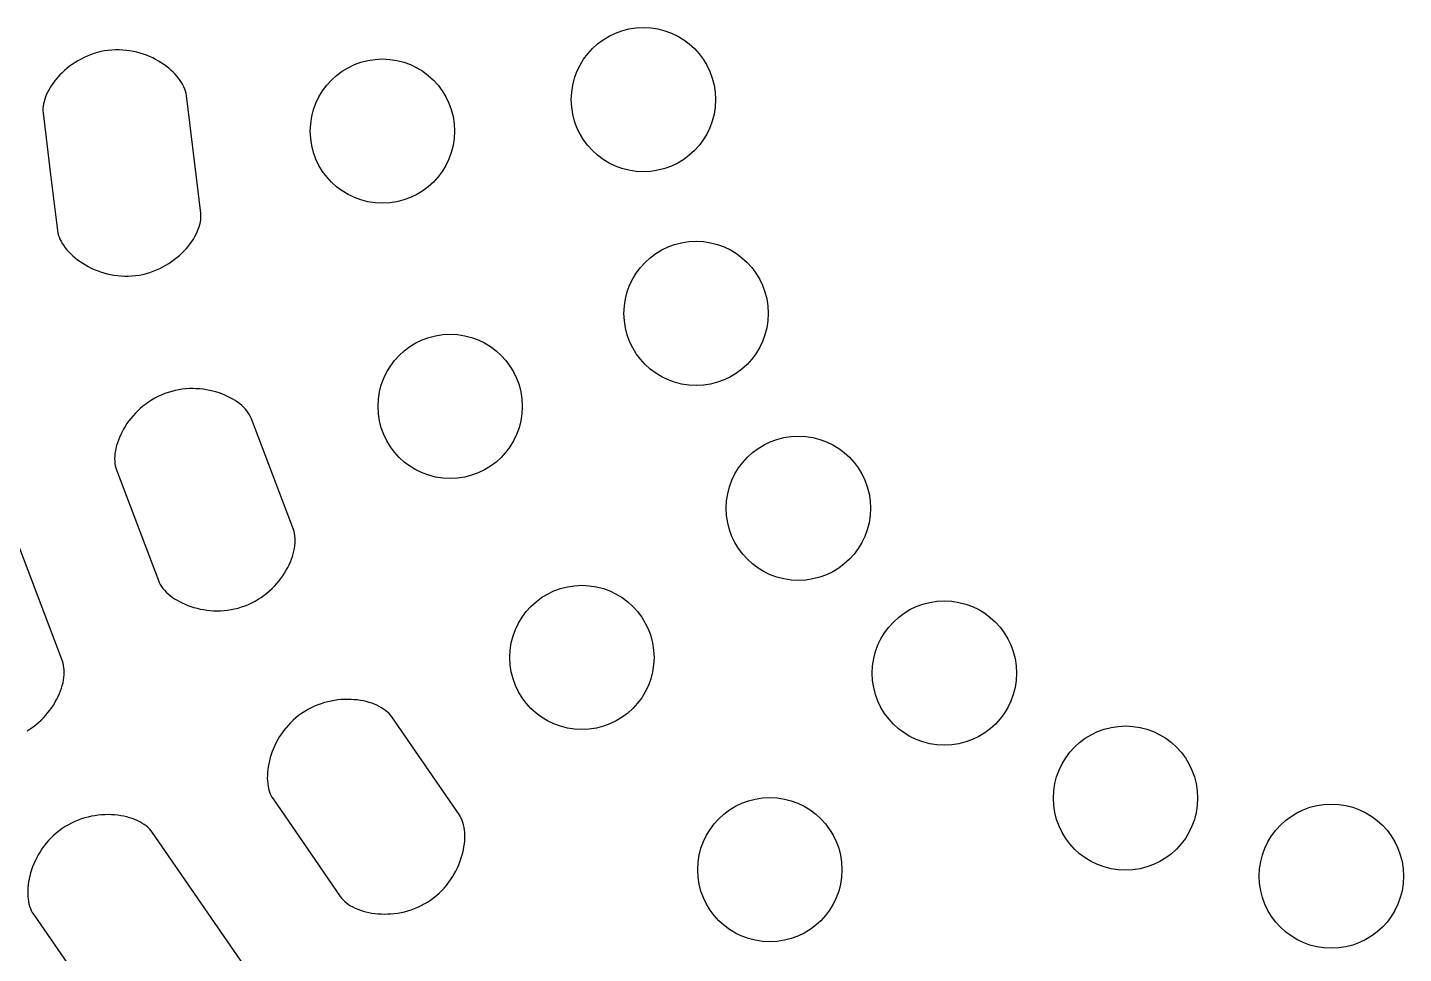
# Model space of a CAD drawing. Extents: x 5 to 376, y 5 to 380.
# Drawn here: x 42.59 to 91.47, y 253.61 to 286.51 of the extents above; entities that cross this region are included whole.
import ezdxf

# ---------------------------------------------------------------- set-up
doc = ezdxf.new("R2010")
doc.units = 0
doc.header["$MEASUREMENT"] = 0
doc.layers.add('Gas', color=7, linetype='Continuous')

msp = doc.modelspace()

# ---------------------------------------------------------------- linework, layer by layer
at = {"layer": 'Gas', "color": 0}
for p, q in [((44.716711, 285.495968), (44.602983, 285.444868)), ((44.833545, 285.542429), (44.716711, 285.495968)), ((44.953355, 285.583973), (44.833545, 285.542429)), ((45.076013, 285.620322), (44.953355, 285.583973)), ((45.201389, 285.651196), (45.076013, 285.620322)), ((45.329354, 285.676317), (45.201389, 285.651196)), ((45.459779, 285.695406), (45.329354, 285.676317)), ((45.591169, 285.708107), (45.459779, 285.695406)), ((45.721603, 285.714361), (45.591169, 285.708107)), ((45.850888, 285.714409), (45.721603, 285.714361)), ((45.978834, 285.708489), (45.850888, 285.714409)), ((46.105247, 285.696842), (45.978834, 285.708489)), ((46.229937, 285.679707), (46.105247, 285.696842)), ((46.352711, 285.657324), (46.229937, 285.679707)), ((46.473378, 285.629932), (46.352711, 285.657324)), ((46.591746, 285.597771), (46.473378, 285.629932)), ((46.707624, 285.561082), (46.591746, 285.597771)), ((46.820818, 285.520102), (46.707624, 285.561082)), ((46.931139, 285.475073), (46.820818, 285.520102)), ((47.038393, 285.426234), (46.931139, 285.475073)), ((43.99308, 285.056466), (43.904713, 284.980699)), ((44.085458, 285.129545), (43.99308, 285.056466)), ((44.181717, 285.199657), (44.085458, 285.129545)), ((44.281728, 285.266525), (44.181717, 285.199657)), ((44.385363, 285.329868), (44.281728, 285.266525)), ((44.492491, 285.389409), (44.385363, 285.329868)), ((44.602983, 285.444868), (44.492491, 285.389409)), ((47.142389, 285.373824), (47.038393, 285.426234)), ((47.242935, 285.318083), (47.142389, 285.373824)), ((47.33984, 285.25925), (47.242935, 285.318083)), ((47.432911, 285.197566), (47.33984, 285.25925)), ((47.521957, 285.13327), (47.432911, 285.197566)), ((47.606787, 285.066602), (47.521957, 285.13327)), ((47.687207, 284.997801), (47.606787, 285.066602)), ((47.763027, 284.927108), (47.687207, 284.997801)), ((43.52756, 284.571295), (43.465971, 284.485251)), ((43.593935, 284.656322), (43.52756, 284.571295)), ((43.664967, 284.740055), (43.593935, 284.656322)), ((43.740527, 284.822215), (43.664967, 284.740055)), ((43.820485, 284.902522), (43.740527, 284.822215)), ((43.904713, 284.980699), (43.820485, 284.902522)), ((47.834055, 284.85476), (47.763027, 284.927108)), ((47.900099, 284.781), (47.834055, 284.85476)), ((47.960966, 284.706065), (47.900099, 284.781)), ((48.016466, 284.630195), (47.960966, 284.706065)), ((48.066407, 284.553632), (48.016466, 284.630195)), ((48.110596, 284.476612), (48.066407, 284.553632)), ((43.23434, 284.04954), (43.204182, 283.963251)), ((43.27006, 284.136486), (43.23434, 284.04954)), ((43.311213, 284.223808), (43.27006, 284.136486)), ((43.357668, 284.311229), (43.311213, 284.223808)), ((43.409297, 284.398469), (43.357668, 284.311229)), ((43.465971, 284.485251), (43.409297, 284.398469)), ((48.148842, 284.399378), (48.110596, 284.476612)), ((48.180953, 284.322168), (48.148842, 284.399378)), ((48.206738, 284.245222), (48.180953, 284.322168)), ((48.226004, 284.168779), (48.206738, 284.245222)), ((48.238559, 284.093079), (48.226004, 284.168779)), ((48.745694, 279.916448), (48.238559, 284.093079)), ((43.141749, 283.630221), (43.141337, 283.551389)), ((43.141337, 283.551389), (43.147262, 283.474884)), ((43.148369, 283.711102), (43.141749, 283.630221)), ((43.161067, 283.793753), (43.148369, 283.711102)), ((43.179714, 283.877895), (43.161067, 283.793753)), ((43.204182, 283.963251), (43.179714, 283.877895)), ((43.147262, 283.474884), (43.40083, 281.386568)), ((43.40083, 281.386568), (43.654397, 279.298253)), ((48.7318, 279.597224), (48.744545, 279.679959)), ((48.744545, 279.679959), (48.751195, 279.760926)), ((48.751622, 279.839849), (48.745694, 279.916448)), ((48.751195, 279.760926), (48.751622, 279.839849)), ((43.654397, 279.298253), (43.666964, 279.22246)), ((43.666964, 279.22246), (43.686241, 279.14593)), ((43.686241, 279.14593), (43.712034, 279.068901)), ((48.534689, 279.079327), (48.581251, 279.166809)), ((48.581251, 279.166809), (48.622503, 279.254196)), ((48.622503, 279.254196), (48.658314, 279.341209)), ((48.658314, 279.341209), (48.688555, 279.427571)), ((48.688555, 279.427571), (48.713094, 279.513002)), ((48.713094, 279.513002), (48.7318, 279.597224)), ((43.712034, 279.068901), (43.744152, 278.991614)), ((43.744152, 278.991614), (43.782403, 278.914308)), ((43.782403, 278.914308), (43.826594, 278.837222)), ((43.826594, 278.837222), (43.876534, 278.760596)), ((43.876534, 278.760596), (43.932031, 278.684669)), ((43.932031, 278.684669), (43.992891, 278.609681)), ((48.151126, 278.568047), (48.226804, 278.650246)), ((48.226804, 278.650246), (48.297956, 278.734023)), ((48.297956, 278.734023), (48.364451, 278.819098)), ((48.364451, 278.819098), (48.426159, 278.905193)), ((48.426159, 278.905193), (48.482948, 278.992028)), ((48.482948, 278.992028), (48.534689, 279.079327)), ((43.992891, 278.609681), (44.058923, 278.53587)), ((44.058923, 278.53587), (44.129935, 278.463477)), ((44.129935, 278.463477), (44.205735, 278.392741)), ((44.205735, 278.392741), (44.286131, 278.3239)), ((44.286131, 278.3239), (44.37093, 278.257196)), ((44.37093, 278.257196), (44.45994, 278.192866)), ((44.45994, 278.192866), (44.552969, 278.131151)), ((47.609315, 278.123564), (47.709409, 278.190452)), ((47.709409, 278.190452), (47.805761, 278.260588)), ((47.805761, 278.260588), (47.898238, 278.333694)), ((47.898238, 278.333694), (47.986712, 278.409492)), ((47.986712, 278.409492), (48.071052, 278.487702)), ((48.071052, 278.487702), (48.151126, 278.568047)), ((44.552969, 278.131151), (44.649825, 278.07229)), ((44.649825, 278.07229), (44.750317, 278.016522)), ((44.750317, 278.016522), (44.85425, 277.964087)), ((44.85425, 277.964087), (44.961435, 277.915225)), ((44.961435, 277.915225), (45.071677, 277.870173)), ((45.071677, 277.870173), (45.184786, 277.829173)), ((45.184786, 277.829173), (45.300569, 277.792463)), ((45.300569, 277.792463), (45.418834, 277.760283)), ((45.418834, 277.760283), (45.539389, 277.732872)), ((45.539389, 277.732872), (45.662041, 277.71047)), ((45.662041, 277.71047), (45.786599, 277.693317)), ((45.786599, 277.693317), (45.912871, 277.68165)), ((45.912871, 277.68165), (46.040663, 277.675711)), ((46.040663, 277.675711), (46.169785, 277.675738)), ((46.169785, 277.675738), (46.300043, 277.681971)), ((46.300043, 277.681971), (46.431247, 277.694649)), ((46.431247, 277.694649), (46.561587, 277.713728)), ((46.561587, 277.713728), (46.689491, 277.738842)), ((46.689491, 277.738842), (46.814826, 277.769711)), ((46.814826, 277.769711), (46.937464, 277.806058)), ((46.937464, 277.806058), (47.057273, 277.847604)), ((47.057273, 277.847604), (47.174122, 277.89407)), ((47.174122, 277.89407), (47.287882, 277.945178)), ((47.287882, 277.945178), (47.398421, 278.000648)), ((47.398421, 278.000648), (47.505609, 278.060203)), ((47.505609, 278.060203), (47.609315, 278.123564)), ((46.999865, 273.271542), (46.893478, 273.202532)), ((47.11026, 273.336188), (46.999865, 273.271542)), ((47.224604, 273.396169), (47.11026, 273.336188)), ((47.342839, 273.451184), (47.224604, 273.396169)), ((47.464906, 273.500931), (47.342839, 273.451184)), ((47.589438, 273.544707), (47.464906, 273.500931)), ((47.714585, 273.581994), (47.589438, 273.544707)), ((47.840102, 273.61298), (47.714585, 273.581994)), ((47.965746, 273.637852), (47.840102, 273.61298)), ((48.091273, 273.656796), (47.965746, 273.637852)), ((48.216441, 273.669999), (48.091273, 273.656796)), ((48.341004, 273.677648), (48.216441, 273.669999)), ((48.46472, 273.67993), (48.341004, 273.677648)), ((48.587345, 273.677032), (48.46472, 273.67993)), ((48.708636, 273.669139), (48.587345, 273.677032)), ((48.828348, 273.65644), (48.708636, 273.669139)), ((48.946239, 273.63912), (48.828348, 273.65644)), ((49.062064, 273.617368), (48.946239, 273.63912)), ((49.175581, 273.591369), (49.062064, 273.617368)), ((49.286545, 273.56131), (49.175581, 273.591369)), ((49.394714, 273.527378), (49.286545, 273.56131)), ((49.499843, 273.48976), (49.394714, 273.527378)), ((49.601688, 273.448642), (49.499843, 273.48976)), ((49.700007, 273.404212), (49.601688, 273.448642)), ((49.794556, 273.356657), (49.700007, 273.404212)), ((49.885091, 273.306162), (49.794556, 273.356657)), ((49.971369, 273.252915), (49.885091, 273.306162)), ((46.423725, 272.802587), (46.342622, 272.713728)), ((46.509189, 272.888891), (46.423725, 272.802587)), ((46.598955, 272.972339), (46.509189, 272.888891)), ((46.692964, 273.052629), (46.598955, 272.972339)), ((46.791158, 273.129461), (46.692964, 273.052629)), ((46.893478, 273.202532), (46.791158, 273.129461)), ((50.053145, 273.197103), (49.971369, 273.252915)), ((50.130177, 273.138912), (50.053145, 273.197103)), ((50.202221, 273.078529), (50.130177, 273.138912)), ((50.269033, 273.016142), (50.202221, 273.078529)), ((50.33037, 272.951936), (50.269033, 273.016142)), ((50.385989, 272.886099), (50.33037, 272.951936)), ((50.435644, 272.818817), (50.385989, 272.886099)), ((50.479094, 272.750277), (50.435644, 272.818817)), ((46.062996, 272.338779), (46.00458, 272.24167)), ((46.126067, 272.43484), (46.062996, 272.338779)), ((46.193734, 272.529554), (46.126067, 272.43484)), ((46.265939, 272.622617), (46.193734, 272.529554)), ((46.342622, 272.713728), (46.265939, 272.622617)), ((50.516094, 272.680666), (50.479094, 272.750277)), ((50.546401, 272.610171), (50.516094, 272.680666)), ((52.038333, 268.67627), (50.546401, 272.610171)), ((45.818643, 271.848791), (45.784384, 271.750969)), ((45.85785, 271.947074), (45.818643, 271.848791)), ((45.901948, 272.045516), (45.85785, 271.947074)), ((45.950878, 272.143815), (45.901948, 272.045516)), ((46.00458, 272.24167), (45.950878, 272.143815)), ((45.698015, 271.370309), (45.689384, 271.27931)), ((45.71189, 271.463277), (45.698015, 271.370309)), ((45.730949, 271.55791), (45.71189, 271.463277)), ((45.755133, 271.653908), (45.730949, 271.55791)), ((45.784384, 271.750969), (45.755133, 271.653908)), ((45.689384, 271.27931), (45.686054, 271.190579)), ((45.686054, 271.190579), (45.688085, 271.104419)), ((45.688085, 271.104419), (45.695536, 271.021131)), ((45.695536, 271.021131), (45.708464, 270.941016)), ((45.708464, 270.941016), (45.72693, 270.864376)), ((45.72693, 270.864376), (45.750992, 270.791512)), ((43.832354, 263.997446), (41.30187, 270.669783)), ((45.750992, 270.791512), (46.496958, 268.824562)), ((46.496958, 268.824562), (47.242924, 266.857612)), ((52.06242, 268.603316), (52.038333, 268.67627)), ((52.080893, 268.526584), (52.06242, 268.603316)), ((52.093812, 268.446378), (52.080893, 268.526584)), ((52.101238, 268.362998), (52.093812, 268.446378)), ((52.033796, 267.812978), (52.058069, 267.90906)), ((52.058069, 267.90906), (52.077209, 268.00378)), ((52.077209, 268.00378), (52.091156, 268.096836)), ((52.091156, 268.096836), (52.09985, 268.187925)), ((52.09985, 268.187925), (52.103231, 268.276747)), ((52.103231, 268.276747), (52.101238, 268.362998)), ((51.837543, 267.322684), (51.886578, 267.421054)), ((51.886578, 267.421054), (51.930781, 267.51957)), ((51.930781, 267.51957), (51.970092, 267.617931)), ((51.970092, 267.617931), (52.00445, 267.715834)), ((52.00445, 267.715834), (52.033796, 267.812978)), ((51.521985, 266.843586), (51.59428, 266.936699)), ((51.59428, 266.936699), (51.662044, 267.031468)), ((51.662044, 267.031468), (51.725215, 267.127589)), ((51.725215, 267.127589), (51.783735, 267.224762)), ((51.783735, 267.224762), (51.837543, 267.322684)), ((47.242924, 266.857612), (47.273264, 266.787029)), ((47.273264, 266.787029), (47.310295, 266.717335)), ((47.310295, 266.717335), (47.353773, 266.648718)), ((47.353773, 266.648718), (47.403454, 266.581363)), ((47.403454, 266.581363), (47.459094, 266.515458)), ((47.459094, 266.515458), (47.520449, 266.451188)), ((47.520449, 266.451188), (47.587275, 266.38874)), ((50.996415, 266.336558), (51.094638, 266.413405)), ((51.094638, 266.413405), (51.18869, 266.493717)), ((51.18869, 266.493717), (51.278511, 266.577193)), ((51.278511, 266.577193), (51.36404, 266.663531)), ((51.36404, 266.663531), (51.445218, 266.752429)), ((51.445218, 266.752429), (51.521985, 266.843586)), ((47.587275, 266.38874), (47.65933, 266.3283)), ((47.65933, 266.3283), (47.736367, 266.270055)), ((47.736367, 266.270055), (47.818145, 266.214192)), ((47.818145, 266.214192), (47.904418, 266.160897)), ((47.904418, 266.160897), (47.994944, 266.110356)), ((47.994944, 266.110356), (48.089478, 266.062756)), ((48.089478, 266.062756), (48.187776, 266.018284)), ((48.187776, 266.018284), (48.289595, 265.977125)), ((48.289595, 265.977125), (48.39469, 265.939467)), ((48.39469, 265.939467), (48.502818, 265.905495)), ((50.073512, 265.884216), (50.198494, 265.921441)), ((50.198494, 265.921441), (50.32285, 265.965149)), ((50.32285, 265.965149), (50.444837, 266.014867)), ((50.444837, 266.014867), (50.563014, 266.06986)), ((50.563014, 266.06986), (50.67732, 266.129827)), ((50.67732, 266.129827), (50.787696, 266.194467)), ((50.787696, 266.194467), (50.894081, 266.263478)), ((50.894081, 266.263478), (50.996415, 266.336558)), ((48.502818, 265.905495), (48.613736, 265.875397)), ((48.613736, 265.875397), (48.727198, 265.849358)), ((48.727198, 265.849358), (48.842961, 265.827566)), ((48.842961, 265.827566), (48.960782, 265.810207)), ((48.960782, 265.810207), (49.080416, 265.797467)), ((49.080416, 265.797467), (49.20162, 265.789532)), ((49.20162, 265.789532), (49.324149, 265.78659)), ((49.324149, 265.78659), (49.447761, 265.788827)), ((49.447761, 265.788827), (49.572211, 265.796428)), ((49.572211, 265.796428), (49.697254, 265.809582)), ((49.697254, 265.809582), (49.822648, 265.828473)), ((49.822648, 265.828473), (49.948149, 265.853289)), ((49.948149, 265.853289), (50.073512, 265.884216)), ((43.856454, 263.924499), (43.832354, 263.997446)), ((43.874963, 263.847791), (43.856454, 263.924499)), ((43.887942, 263.767622), (43.874963, 263.847791)), ((43.885695, 263.418344), (43.894265, 263.509352)), ((43.895446, 263.684292), (43.887942, 263.767622)), ((43.894265, 263.509352), (43.897534, 263.598102)), ((43.897534, 263.598102), (43.895446, 263.684292)), ((43.765375, 262.939935), (43.799576, 263.037731)), ((43.799576, 263.037731), (43.828766, 263.13477)), ((43.828766, 263.13477), (43.852888, 263.230752)), ((43.852888, 263.230752), (43.871883, 263.325377)), ((43.871883, 263.325377), (43.885695, 263.418344)), ((43.521247, 262.450132), (43.57963, 262.547201)), ((43.57963, 262.547201), (43.633292, 262.645016)), ((43.633292, 262.645016), (43.682175, 262.743278)), ((43.682175, 262.743278), (43.726222, 262.841684)), ((43.726222, 262.841684), (43.765375, 262.939935)), ((53.138445, 262.52191), (53.019331, 262.484674)), ((53.25802, 262.553733), (53.138445, 262.52191)), ((53.377775, 262.580265), (53.25802, 262.553733)), ((53.49743, 262.601628), (53.377775, 262.580265)), ((53.616703, 262.617947), (53.49743, 262.601628)), ((53.735313, 262.629344), (53.616703, 262.617947)), ((53.852978, 262.635942), (53.735313, 262.629344)), ((53.969419, 262.637865), (53.852978, 262.635942)), ((54.084352, 262.635235), (53.969419, 262.637865)), ((54.197498, 262.628176), (54.084352, 262.635235)), ((54.308574, 262.61681), (54.197498, 262.628176)), ((54.417301, 262.60126), (54.308574, 262.61681)), ((54.523395, 262.581651), (54.417301, 262.60126)), ((54.626578, 262.558104), (54.523395, 262.581651)), ((54.726566, 262.530743), (54.626578, 262.558104)), ((54.823079, 262.499691), (54.726566, 262.530743)), ((54.915836, 262.465071), (54.823079, 262.499691)), ((43.160553, 261.986502), (43.24167, 262.075331)), ((43.24167, 262.075331), (43.318355, 262.166409)), ((43.318355, 262.166409), (43.390552, 262.259436)), ((43.390552, 262.259436), (43.458202, 262.35411)), ((43.458202, 262.35411), (43.521247, 262.450132)), ((52.223481, 262.06315), (52.121848, 261.981438)), ((52.330095, 262.140664), (52.223481, 262.06315)), ((52.440533, 262.21297), (52.330095, 262.140664)), ((52.55312, 262.279124), (52.440533, 262.21297)), ((52.667574, 262.339248), (52.55312, 262.279124)), ((52.783615, 262.393465), (52.667574, 262.339248)), ((52.900961, 262.4419), (52.783615, 262.393465)), ((53.019331, 262.484674), (52.900961, 262.4419)), ((55.004556, 262.427006), (54.915836, 262.465071)), ((55.088957, 262.385619), (55.004556, 262.427006)), ((55.168758, 262.341034), (55.088957, 262.385619)), ((55.243678, 262.293372), (55.168758, 262.341034)), ((55.313436, 262.242758), (55.243678, 262.293372)), ((55.37775, 262.189315), (55.313436, 262.242758)), ((55.43634, 262.133165), (55.37775, 262.189315)), ((55.488924, 262.074432), (55.43634, 262.133165)), ((55.535221, 262.013238), (55.488924, 262.074432)), ((57.925244, 258.550692), (55.535221, 262.013238)), ((42.584052, 261.517588), (42.690537, 261.586611)), ((42.690537, 261.586611), (42.792938, 261.659687)), ((42.792938, 261.659687), (42.891199, 261.736515)), ((42.891199, 261.736515), (42.98526, 261.816793)), ((42.98526, 261.816793), (43.075064, 261.900223)), ((43.075064, 261.900223), (43.160553, 261.986502)), ((51.764824, 261.61875), (51.687871, 261.520652)), ((51.846684, 261.714185), (51.764824, 261.61875)), ((51.933464, 261.806649), (51.846684, 261.714185)), ((52.025181, 261.895836), (51.933464, 261.806649)), ((52.121848, 261.981438), (52.025181, 261.895836)), ((51.428813, 261.107756), (51.376163, 261.00094)), ((51.486294, 261.213441), (51.428813, 261.107756)), ((51.548621, 261.31769), (51.486294, 261.213441)), ((51.615808, 261.420196), (51.548621, 261.31769)), ((51.687871, 261.520652), (51.615808, 261.420196)), ((51.213565, 260.568516), (51.184842, 260.460653)), ((51.247044, 260.676783), (51.213565, 260.568516)), ((51.285293, 260.785147), (51.247044, 260.676783)), ((51.328328, 260.893302), (51.285293, 260.785147)), ((51.376163, 261.00094), (51.328328, 260.893302)), ((51.127053, 260.142556), (51.1172, 260.039377)), ((51.141601, 260.247366), (51.127053, 260.142556)), ((51.160859, 260.353501), (51.141601, 260.247366)), ((51.184842, 260.460653), (51.160859, 260.353501)), ((51.112027, 259.938136), (51.111519, 259.83914)), ((51.111519, 259.83914), (51.115662, 259.742696)), ((51.1172, 260.039377), (51.112027, 259.938136)), ((51.115662, 259.742696), (51.124439, 259.64911)), ((51.124439, 259.64911), (51.137836, 259.558689)), ((51.137836, 259.558689), (51.155837, 259.47174)), ((51.155837, 259.47174), (51.178429, 259.388569)), ((51.178429, 259.388569), (51.205595, 259.309484)), ((51.205595, 259.309484), (51.237321, 259.234791)), ((51.237321, 259.234791), (51.273591, 259.164798)), ((51.273591, 259.164798), (51.314391, 259.09981)), ((51.314391, 259.09981), (52.509403, 257.368537)), ((43.929958, 258.118527), (43.819675, 258.046328)), ((44.042399, 258.18458), (43.929958, 258.118527)), ((44.156718, 258.24461), (44.042399, 258.18458)), ((44.272633, 258.298739), (44.156718, 258.24461)), ((44.389863, 258.34709), (44.272633, 258.298739)), ((44.508125, 258.389786), (44.389863, 258.34709)), ((44.627139, 258.426949), (44.508125, 258.389786)), ((44.746623, 258.458703), (44.627139, 258.426949)), ((44.866297, 258.48517), (44.746623, 258.458703)), ((44.985877, 258.506472), (44.866297, 258.48517)), ((45.105084, 258.522732), (44.985877, 258.506472)), ((45.223636, 258.534074), (45.105084, 258.522732)), ((45.34125, 258.540619), (45.223636, 258.534074)), ((45.457647, 258.54249), (45.34125, 258.540619)), ((45.572544, 258.539811), (45.457647, 258.54249)), ((45.68566, 258.532703), (45.572544, 258.539811)), ((45.796714, 258.52129), (45.68566, 258.532703)), ((45.905424, 258.505694), (45.796714, 258.52129)), ((46.011508, 258.486038), (45.905424, 258.505694)), ((46.114687, 258.462445), (46.011508, 258.486038)), ((46.214677, 258.435037), (46.114687, 258.462445)), ((46.311198, 258.403937), (46.214677, 258.435037)), ((46.403968, 258.369268), (46.311198, 258.403937)), ((46.492706, 258.331152), (46.403968, 258.369268)), ((46.577131, 258.289712), (46.492706, 258.331152)), ((46.65696, 258.245071), (46.577131, 258.289712)), ((46.731914, 258.197352), (46.65696, 258.245071)), ((46.801709, 258.146677), (46.731914, 258.197352)), ((46.866065, 258.093169), (46.801709, 258.146677)), ((57.96609, 258.485622), (57.925244, 258.550692)), ((58.00239, 258.415541), (57.96609, 258.485622)), ((58.034128, 258.340757), (58.00239, 258.415541)), ((58.061292, 258.261577), (58.034128, 258.340757)), ((58.083868, 258.178309), (58.061292, 258.261577)), ((58.101842, 258.091259), (58.083868, 258.178309)), ((43.336154, 257.619768), (43.254251, 257.524299)), ((43.422972, 257.71226), (43.336154, 257.619768)), ((43.514719, 257.801469), (43.422972, 257.71226)), ((43.611408, 257.887088), (43.514719, 257.801469)), ((43.713056, 257.96881), (43.611408, 257.887088)), ((43.819675, 258.046328), (43.713056, 257.96881)), ((46.924701, 258.03695), (46.866065, 258.093169)), ((46.977334, 257.978144), (46.924701, 258.03695)), ((47.023685, 257.916873), (46.977334, 257.978144)), ((51.077432, 252.044006), (47.023685, 257.916873)), ((58.1152, 258.000736), (58.101842, 258.091259)), ((58.123928, 257.907047), (58.1152, 258.000736)), ((58.122193, 257.610055), (58.127438, 257.711399)), ((58.128012, 257.810499), (58.123928, 257.907047)), ((58.127438, 257.711399), (58.128012, 257.810499)), ((43.037885, 257.223108), (42.975496, 257.118806)), ((43.10513, 257.325662), (43.037885, 257.223108)), ((43.177248, 257.426162), (43.10513, 257.325662)), ((43.254251, 257.524299), (43.177248, 257.426162)), ((52.509403, 257.368537), (53.704414, 255.637264)), ((58.025413, 257.080432), (58.054223, 257.188386)), ((58.054223, 257.188386), (58.078292, 257.295633)), ((58.078292, 257.295633), (58.097634, 257.401865)), ((58.097634, 257.401865), (58.112263, 257.506775)), ((58.112263, 257.506775), (58.122193, 257.610055)), ((42.774229, 256.690261), (42.735912, 256.581825)), ((42.817331, 256.798483), (42.774229, 256.690261)), ((42.865234, 256.906187), (42.817331, 256.798483)), ((42.917951, 257.013063), (42.865234, 256.906187)), ((42.975496, 257.118806), (42.917951, 257.013063)), ((57.80977, 256.540813), (57.862491, 256.647692)), ((57.862491, 256.647692), (57.910401, 256.755401)), ((57.910401, 256.755401), (57.953516, 256.863632)), ((57.953516, 256.863632), (57.991849, 256.972079)), ((57.991849, 256.972079), (58.025413, 257.080432)), ((42.630215, 256.1521), (42.615611, 256.047207)), ((42.649532, 256.258314), (42.630215, 256.1521)), ((42.673578, 256.365545), (42.649532, 256.258314)), ((42.702366, 256.473484), (42.673578, 256.365545)), ((42.735912, 256.581825), (42.702366, 256.473484)), ((57.55051, 256.12774), (57.622609, 256.228227)), ((57.622609, 256.228227), (57.689843, 256.330773)), ((57.689843, 256.330773), (57.752225, 256.435071)), ((57.752225, 256.435071), (57.80977, 256.540813)), ((42.600489, 255.84262), (42.599942, 255.743538)), ((42.599942, 255.743538), (42.604052, 255.647007)), ((42.605707, 255.943945), (42.600489, 255.84262)), ((42.615611, 256.047207), (42.605707, 255.943945)), ((57.014968, 255.585275), (57.11655, 255.666952)), ((57.11655, 255.666952), (57.213184, 255.752532)), ((57.213184, 255.752532), (57.304883, 255.841708)), ((57.304883, 255.841708), (57.391661, 255.934173)), ((57.391661, 255.934173), (57.473532, 256.02962)), ((57.473532, 256.02962), (57.55051, 256.12774)), ((42.604052, 255.647007), (42.612804, 255.553335)), ((42.612804, 255.553335), (42.626184, 255.462827)), ((42.626184, 255.462827), (42.644178, 255.375792)), ((42.644178, 255.375792), (42.666772, 255.292536)), ((42.666772, 255.292536), (42.693951, 255.213366)), ((42.693951, 255.213366), (42.7257, 255.13859)), ((53.704414, 255.637264), (53.750764, 255.575993)), ((53.750764, 255.575993), (53.803398, 255.517187)), ((53.803398, 255.517187), (53.862034, 255.460968)), ((53.862034, 255.460968), (53.92639, 255.40746)), ((53.92639, 255.40746), (53.996185, 255.356785)), ((53.996185, 255.356785), (54.071139, 255.309066)), ((54.071139, 255.309066), (54.150968, 255.264425)), ((54.150968, 255.264425), (54.235393, 255.222985)), ((54.235393, 255.222985), (54.324131, 255.184869)), ((54.324131, 255.184869), (54.416901, 255.1502)), ((56.219974, 255.164351), (56.338236, 255.207047)), ((56.338236, 255.207047), (56.455466, 255.255398)), ((56.455466, 255.255398), (56.571381, 255.309527)), ((56.571381, 255.309527), (56.6857, 255.369557)), ((56.6857, 255.369557), (56.798141, 255.43561)), ((56.798141, 255.43561), (56.908424, 255.507809)), ((56.908424, 255.507809), (57.014968, 255.585275)), ((42.7257, 255.13859), (42.762007, 255.068514)), ((42.762007, 255.068514), (42.802855, 255.003445)), ((42.802855, 255.003445), (44.829729, 252.067011)), ((54.416901, 255.1502), (54.513422, 255.1191)), ((54.513422, 255.1191), (54.613412, 255.091692)), ((54.613412, 255.091692), (54.716591, 255.068099)), ((54.716591, 255.068099), (54.822675, 255.048443)), ((54.822675, 255.048443), (54.931385, 255.032847)), ((54.931385, 255.032847), (55.042439, 255.021434)), ((55.042439, 255.021434), (55.155555, 255.014326)), ((55.155555, 255.014326), (55.270452, 255.011647)), ((55.270452, 255.011647), (55.386849, 255.013519)), ((55.386849, 255.013519), (55.504463, 255.020064)), ((55.504463, 255.020064), (55.623015, 255.031405)), ((55.623015, 255.031405), (55.742222, 255.047665)), ((55.742222, 255.047665), (55.861802, 255.068968)), ((55.861802, 255.068968), (55.981476, 255.095434)), ((55.981476, 255.095434), (56.10096, 255.127188)), ((56.10096, 255.127188), (56.219974, 255.164351))]:
    msp.add_line(p, q, dxfattribs=at)
for centre in [(64.472962, 283.946231), (55.199924, 282.828624), (66.344204, 276.352737), (57.608085, 273.048422), (69.978314, 269.427713), (62.286825, 264.128725), (75.16409, 263.573618), (81.600153, 259.130669), (68.964232, 256.587915), (88.912463, 256.357076)]:
    msp.add_circle(centre, 2.561995, dxfattribs=at)

doc.saveas('drawing.dxf')
